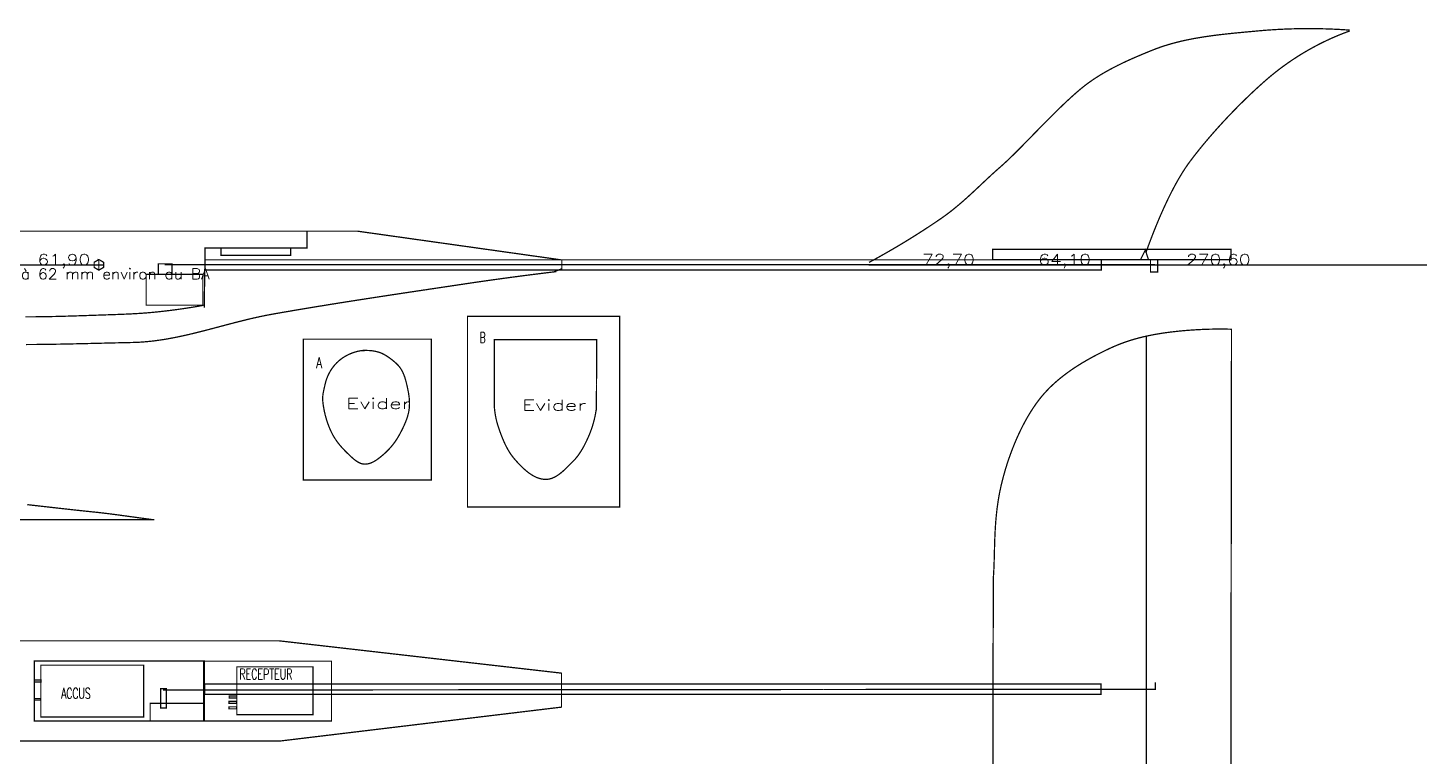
# Model space of a CAD drawing. Extents: x -5 to 5, y -3.4 to 3.4.
# Drawn here: x -1.64 to 5, y -0.07 to 3.39 of the extents above; entities that cross this region are included whole.
import ezdxf
from ezdxf.enums import TextEntityAlignment as Align

# ---------------------------------------------------------------- set-up
doc = ezdxf.new("R2010")
doc.units = 0
doc.header["$LTSCALE"] = 0.000394
doc.layers.add('LAYER_1', color=7, linetype='CONTINUOUS')
doc.styles.add('SN0', font='ROMANS', dxfattribs={"width": 4e-06})

msp = doc.modelspace()

# ---------------------------------------------------------------- linework, layer by layer
at = {"layer": 'LAYER_1', "color": 7, "linetype": 'CONTINUOUS', "const_width": 0.003}
for points in [[(2.352256, 2.278055), (2.369563, 2.287445), (2.386803, 2.296921), (2.40402, 2.306488), (2.421165, 2.316157), (2.43828, 2.325909), (2.455331, 2.335756), (2.472331, 2.345693), (2.489276, 2.355713), (2.506173, 2.365831), (2.52302, 2.376028), (2.539807, 2.386323), (2.556543, 2.396705), (2.573224, 2.407173), (2.589843, 2.417728), (2.606409, 2.428366), (2.622917, 2.439102), (2.639378, 2.449917), (2.655768, 2.460819), (2.672098, 2.471799), (2.688362, 2.482866), (2.704717, 2.494331), (2.720689, 2.505996), (2.736295, 2.517886), (2.751575, 2.529957), (2.766547, 2.542189), (2.781252, 2.554563), (2.795709, 2.567047), (2.809949, 2.57965), (2.824, 2.592319), (2.837886, 2.605039), (2.851634, 2.617803), (2.865283, 2.630579), (2.878854, 2.643339), (2.892378, 2.656079), (2.905882, 2.66876), (2.919386, 2.681366), (2.932925, 2.693886), (2.946531, 2.70628), (2.960224, 2.718531), (2.974031, 2.730618), (2.988598, 2.743531), (3.004004, 2.757768), (3.020193, 2.773197), (3.037094, 2.789693), (3.054654, 2.80715), (3.072783, 2.825417), (3.091453, 2.844398), (3.110575, 2.863949), (3.130079, 2.883953), (3.149921, 2.90428), (3.170028, 2.924823), (3.190339, 2.945441), (3.21078, 2.966024), (3.231291, 2.986429), (3.251823, 3.006555), (3.272291, 3.026276), (3.292638, 3.045457), (3.312803, 3.063969), (3.332724, 3.081705), (3.352335, 3.098531), (3.367094, 3.110594), (3.382181, 3.12226), (3.397583, 3.133539), (3.413272, 3.144465), (3.429264, 3.155035), (3.445528, 3.165283), (3.462075, 3.175228), (3.47887, 3.184902), (3.495929, 3.194291), (3.51322, 3.203441), (3.530756, 3.212366), (3.548504, 3.221087), (3.566472, 3.229606), (3.58465, 3.237972), (3.603004, 3.246177), (3.621551, 3.254264), (3.640276, 3.262236), (3.659157, 3.270118), (3.678209, 3.277933), (3.697406, 3.285693), (3.720283, 3.29448), (3.743472, 3.302598), (3.766949, 3.310087), (3.790677, 3.316972), (3.814657, 3.323299), (3.838882, 3.329094), (3.863303, 3.334413), (3.887945, 3.33928), (3.912776, 3.343736), (3.937772, 3.347827), (3.962917, 3.351575), (3.988213, 3.355024), (4.013634, 3.358205), (4.039161, 3.361161), (4.06478, 3.363929), (4.090484, 3.366551), (4.116256, 3.369063), (4.142067, 3.371492), (4.167906, 3.373894), (4.19378, 3.376283), (4.215567, 3.378217), (4.237366, 3.379969), (4.259197, 3.381535), (4.281043, 3.382921), (4.302906, 3.384134), (4.32478, 3.385161), (4.346665, 3.386008), (4.368563, 3.386669), (4.390465, 3.387154), (4.412378, 3.387457), (4.43428, 3.387575), (4.456177, 3.387512), (4.478091, 3.387276), (4.499984, 3.386846), (4.521878, 3.386236), (4.54376, 3.385457), (4.565626, 3.38448), (4.58748, 3.383335), (4.609319, 3.381996), (4.631134, 3.380484), (4.630921, 3.377492), (4.609118, 3.379008), (4.587315, 3.380339), (4.565472, 3.381484), (4.543642, 3.382457), (4.52178, 3.383236), (4.499913, 3.383846), (4.478039, 3.384276), (4.456157, 3.384512), (4.43428, 3.384575), (4.412406, 3.384457), (4.39052, 3.384154), (4.368642, 3.383669), (4.346772, 3.383008), (4.324906, 3.382161), (4.303063, 3.381138), (4.281224, 3.379929), (4.259402, 3.378543), (4.237594, 3.376976), (4.215819, 3.375224), (4.194043, 3.373295), (4.168181, 3.370906), (4.142343, 3.368512), (4.116535, 3.366079), (4.090783, 3.363571), (4.065094, 3.360949), (4.0395, 3.358177), (4.013992, 3.355224), (3.988594, 3.352043), (3.963343, 3.348602), (3.938232, 3.344862), (3.91328, 3.340783), (3.888504, 3.336335), (3.863913, 3.331476), (3.839547, 3.326173), (3.815394, 3.32039), (3.79148, 3.314087), (3.767823, 3.307217), (3.744425, 3.299756), (3.721319, 3.291661), (3.698508, 3.282902), (3.679343, 3.275154), (3.660307, 3.267346), (3.641441, 3.259472), (3.62274, 3.251508), (3.604217, 3.243433), (3.58589, 3.23524), (3.56774, 3.226894), (3.549803, 3.218386), (3.532091, 3.209681), (3.514602, 3.20078), (3.497354, 3.191654), (3.480343, 3.182283), (3.463591, 3.172646), (3.447102, 3.162732), (3.430894, 3.15252), (3.414957, 3.14198), (3.399327, 3.131098), (3.383984, 3.119858), (3.368965, 3.108252), (3.354264, 3.096232), (3.334705, 3.079445), (3.314823, 3.06174), (3.294677, 3.04326), (3.274362, 3.024098), (3.253906, 3.004406), (3.233406, 2.984295), (3.212906, 2.963906), (3.192469, 2.943331), (3.172165, 2.922717), (3.152075, 2.902189), (3.132224, 2.881854), (3.112717, 2.86185), (3.093591, 2.842291), (3.074917, 2.823307), (3.056776, 2.805028), (3.039205, 2.787551), (3.022272, 2.771035), (3.006055, 2.755579), (2.990614, 2.741307), (2.97602, 2.728366), (2.962217, 2.716287), (2.948539, 2.704047), (2.934961, 2.691669), (2.921421, 2.679169), (2.907925, 2.666571), (2.894429, 2.65389), (2.880909, 2.641154), (2.867343, 2.62839), (2.853677, 2.615606), (2.839913, 2.602839), (2.826016, 2.590094), (2.811949, 2.577409), (2.797681, 2.564787), (2.783197, 2.55228), (2.768465, 2.539882), (2.753457, 2.527614), (2.738138, 2.515516), (2.72248, 2.503594), (2.706469, 2.49189), (2.690071, 2.480402), (2.673783, 2.469319), (2.657433, 2.458323), (2.641028, 2.447413), (2.624567, 2.436591), (2.608039, 2.425846), (2.591461, 2.415205), (2.574831, 2.404642), (2.558138, 2.394157), (2.541386, 2.383772), (2.524579, 2.373469), (2.507724, 2.363264), (2.490807, 2.353134), (2.473846, 2.343106), (2.456835, 2.333161), (2.439772, 2.323307), (2.42265, 2.313547), (2.40548, 2.30387), (2.38826, 2.294295), (2.371, 2.284807), (2.353689, 2.275417), (2.352256, 2.278055)], [(3.664028, 2.322217), (3.672535, 2.345972), (3.681335, 2.369886), (3.690409, 2.393886), (3.699752, 2.417906), (3.709331, 2.441902), (3.719146, 2.465791), (3.729181, 2.489524), (3.739417, 2.513035), (3.74985, 2.536272), (3.760469, 2.559157), (3.77124, 2.581642), (3.782165, 2.603657), (3.79322, 2.625142), (3.804406, 2.646039), (3.815697, 2.666287), (3.827079, 2.685823), (3.838539, 2.704587), (3.850075, 2.722512), (3.861654, 2.739539), (3.873276, 2.755606), (3.887949, 2.774965), (3.90315, 2.794512), (3.91885, 2.814205), (3.935028, 2.834028), (3.95165, 2.853949), (3.968673, 2.873909), (3.986083, 2.893906), (4.003827, 2.913882), (4.021882, 2.933815), (4.04022, 2.953669), (4.058807, 2.973406), (4.077598, 2.992996), (4.096587, 3.012409), (4.11572, 3.031598), (4.134969, 3.050547), (4.154303, 3.069205), (4.173697, 3.087547), (4.193098, 3.105535), (4.212512, 3.123146), (4.231862, 3.140339), (4.249461, 3.155484), (4.267382, 3.170323), (4.285594, 3.184831), (4.304102, 3.199008), (4.322902, 3.21285), (4.341969, 3.226354), (4.361295, 3.239512), (4.380882, 3.252307), (4.400697, 3.264756), (4.420756, 3.276827), (4.441028, 3.288528), (4.461504, 3.299843), (4.482189, 3.310772), (4.503047, 3.321319), (4.524098, 3.331465), (4.545315, 3.341205), (4.566693, 3.350528), (4.588209, 3.359433), (4.609858, 3.367929), (4.63163, 3.375976), (4.632665, 3.373165), (4.610929, 3.36513), (4.589331, 3.356654), (4.567862, 3.347768), (4.546539, 3.338465), (4.525378, 3.328744), (4.504382, 3.318626), (4.483567, 3.308102), (4.462925, 3.297205), (4.442504, 3.285909), (4.42228, 3.27424), (4.402272, 3.262197), (4.3825, 3.24978), (4.362961, 3.237016), (4.343677, 3.223894), (4.324654, 3.210417), (4.305906, 3.196606), (4.287445, 3.182469), (4.269272, 3.167988), (4.251398, 3.153197), (4.233843, 3.138079), (4.214516, 3.120913), (4.195134, 3.103327), (4.17574, 3.085358), (4.156378, 3.067031), (4.137067, 3.048402), (4.117839, 3.029472), (4.098717, 3.010299), (4.07976, 2.990909), (4.06098, 2.971339), (4.042417, 2.951626), (4.024091, 2.931787), (4.006063, 2.911878), (3.988335, 2.891921), (3.970953, 2.871953), (3.953941, 2.852012), (3.937343, 2.832114), (3.921189, 2.812323), (3.905504, 2.792654), (3.890327, 2.773138), (3.875681, 2.753823), (3.86411, 2.737819), (3.852579, 2.720854), (3.841087, 2.702992), (3.829654, 2.684283), (3.818299, 2.664799), (3.807031, 2.644598), (3.795878, 2.623744), (3.784843, 2.602303), (3.773941, 2.580327), (3.763181, 2.557878), (3.752587, 2.535028), (3.742161, 2.511827), (3.731941, 2.488339), (3.721913, 2.464638), (3.712106, 2.440776), (3.702539, 2.416803), (3.693217, 2.392815), (3.684146, 2.368839), (3.675354, 2.344953), (3.666854, 2.321205), (3.664028, 2.322217)], [(-1.805291, 2.425724), (-0.07048, 2.425724), (-0.07048, 2.422724), (-1.805291, 2.422724), (-1.805291, 2.425724)], [(-0.315276, 2.424067), (-0.315276, 2.342713), (-0.798654, 2.342713), (-0.802835, 2.062587), (-0.805835, 2.062634), (-0.801602, 2.345713), (-0.318276, 2.345713), (-0.318276, 2.424067), (-0.315276, 2.424067)], [(-0.076579, 2.425713), (0.894547, 2.288925), (0.894547, 2.244571), (0.855768, 2.229484), (0.854677, 2.23228), (0.891547, 2.246626), (0.891547, 2.286323), (-0.076992, 2.42274), (-0.076579, 2.425713)], [(-0.723071, 2.34398), (-0.723071, 2.310886), (-0.3955, 2.310886), (-0.3955, 2.34398), (-0.3925, 2.34398), (-0.3925, 2.307886), (-0.726071, 2.307886), (-0.726071, 2.34398), (-0.723071, 2.34398)], [(2.936386, 2.287634), (2.936386, 2.338969), (4.071587, 2.338969), (4.071587, 2.287634), (2.936386, 2.287634)], [(2.939386, 2.290634), (4.068587, 2.290634), (4.068587, 2.335969), (2.939386, 2.335969), (2.939386, 2.290634)], [(3.638528, 2.289799), (3.663295, 2.339339), (3.67913, 2.289587), (3.676272, 2.288673), (3.662673, 2.331394), (3.641213, 2.288461), (3.638528, 2.289799)], [(-1.772563, 2.265394), (-1.554976, 2.265394), (-1.554976, 2.262394), (-1.772563, 2.262394), (-1.772563, 2.265394)], [(-1.337402, 2.262394), (-1.554976, 2.262394), (-1.554976, 2.265394), (-1.337402, 2.265394), (-1.337402, 2.262394)], [(-1.305134, 2.265394), (-1.305134, 2.262394), (-1.337402, 2.262394), (-1.337402, 2.265394), (-1.305134, 2.265394)], [(-1.305134, 2.262394), (-1.337402, 2.262394), (-1.337402, 2.265394), (-1.305134, 2.265394), (-1.305134, 2.262394)], [(-1.33011, 2.265236), (-1.283984, 2.265236), (-1.283984, 2.262236), (-1.33011, 2.262236), (-1.33011, 2.265236)], [(-1.304902, 2.291067), (-1.303866, 2.291067), (-1.303567, 2.29076), (-1.280579, 2.277354), (-1.280583, 2.251343), (-1.304492, 2.237402), (-1.328406, 2.251343), (-1.328406, 2.277358), (-1.304902, 2.291067)], [(-1.304091, 2.288067), (-1.325406, 2.275638), (-1.325406, 2.253071), (-1.304492, 2.24087), (-1.283583, 2.253067), (-1.283579, 2.275634), (-1.305406, 2.288362), (-1.30511, 2.288067), (-1.304091, 2.288067)], [(-1.302992, 2.287469), (-1.302992, 2.239134), (-1.305992, 2.239134), (-1.305992, 2.287469), (-1.302992, 2.287469)], [(-1.023713, 2.270531), (-0.955358, 2.270531), (-0.955358, 2.217563), (-1.023713, 2.217563), (-1.023713, 2.270531)], [(-1.023713, 2.270531), (-0.955358, 2.270531), (-0.955358, 2.217563), (-1.023713, 2.217563), (-1.023713, 2.270531)], [(-1.022213, 2.269031), (-0.956858, 2.269031), (-0.956858, 2.219063), (-1.022213, 2.219063), (-1.022213, 2.269031)], [(-1.020713, 2.267531), (-1.020713, 2.220563), (-0.958358, 2.220563), (-0.958358, 2.267531), (-1.020713, 2.267531)], [(-1.020713, 2.267531), (-1.020713, 2.220563), (-0.958358, 2.220563), (-0.958358, 2.267531), (-1.020713, 2.267531)], [(-0.990531, 2.266689), (3.706614, 2.266689), (3.706614, 2.263689), (-0.990531, 2.263689), (-0.990531, 2.266689)], [(-0.80189, 2.289587), (3.456004, 2.289587), (3.456004, 2.238244), (-0.80189, 2.238244), (-0.80189, 2.289587)], [(-0.80189, 2.289587), (3.456004, 2.289587), (3.456004, 2.238244), (-0.80189, 2.238244), (-0.80189, 2.289587)], [(-0.80039, 2.288087), (3.454504, 2.288087), (3.454504, 2.239744), (-0.80039, 2.239744), (-0.80039, 2.288087)], [(-0.79889, 2.286587), (-0.79889, 2.241244), (3.453004, 2.241244), (3.453004, 2.286587), (-0.79889, 2.286587)], [(-0.79889, 2.286587), (-0.79889, 2.241244), (3.453004, 2.241244), (3.453004, 2.286587), (-0.79889, 2.286587)], [(2.351673, 2.262394), (2.351673, 2.265394), (2.383953, 2.265394), (2.383953, 2.262394), (2.351673, 2.262394)], [(2.351673, 2.265394), (2.383953, 2.265394), (2.383953, 2.262394), (2.351673, 2.262394), (2.351673, 2.265394)], [(2.383953, 2.265394), (2.644843, 2.265394), (2.644843, 2.262394), (2.383953, 2.262394), (2.383953, 2.265394)], [(2.905732, 2.262394), (2.644843, 2.262394), (2.644843, 2.265394), (2.905732, 2.265394), (2.905732, 2.262394)], [(2.81522, 2.262394), (2.81522, 2.265394), (2.8475, 2.265394), (2.8475, 2.262394), (2.81522, 2.262394)], [(2.81522, 2.265394), (2.8475, 2.265394), (2.8475, 2.262394), (2.81522, 2.262394), (2.81522, 2.265394)], [(2.8475, 2.265394), (3.906878, 2.265394), (3.906878, 2.262394), (2.8475, 2.262394), (2.8475, 2.265394)], [(2.938008, 2.265394), (2.938008, 2.262394), (2.905732, 2.262394), (2.905732, 2.265394), (2.938008, 2.265394)], [(2.938008, 2.262394), (2.905732, 2.262394), (2.905732, 2.265394), (2.938008, 2.265394), (2.938008, 2.262394)], [(2.937386, 2.262394), (2.937386, 2.265394), (2.969654, 2.265394), (2.969654, 2.262394), (2.937386, 2.262394)], [(2.937386, 2.265394), (2.969654, 2.265394), (2.969654, 2.262394), (2.937386, 2.262394), (2.937386, 2.265394)], [(2.969654, 2.265394), (3.195862, 2.265394), (3.195862, 2.262394), (2.969654, 2.262394), (2.969654, 2.265394)], [(3.422091, 2.262394), (3.195862, 2.262394), (3.195862, 2.265394), (3.422091, 2.265394), (3.422091, 2.262394)], [(3.45435, 2.265394), (3.45435, 2.262394), (3.422091, 2.262394), (3.422091, 2.265394), (3.45435, 2.265394)], [(3.45435, 2.262394), (3.422091, 2.262394), (3.422091, 2.265394), (3.45435, 2.265394), (3.45435, 2.262394)], [(3.685902, 2.289752), (3.723488, 2.289752), (3.723488, 2.229094), (3.685902, 2.229094), (3.685902, 2.289752)], [(3.688902, 2.286752), (3.688902, 2.232094), (3.720488, 2.232094), (3.720488, 2.286752), (3.688902, 2.286752)], [(4.96626, 2.262394), (3.906878, 2.262394), (3.906878, 2.265394), (4.96626, 2.265394), (4.96626, 2.262394)], [(4.998528, 2.265394), (4.998528, 2.262394), (4.96626, 2.262394), (4.96626, 2.265394), (4.998528, 2.265394)], [(4.998528, 2.262394), (4.96626, 2.262394), (4.96626, 2.265394), (4.998528, 2.265394), (4.998528, 2.262394)], [(-1.650598, 1.887449), (-1.617244, 1.887634), (-1.583843, 1.887933), (-1.550402, 1.88835), (-1.516906, 1.888858), (-1.483362, 1.889461), (-1.449768, 1.890114), (-1.416114, 1.890843), (-1.382406, 1.891606), (-1.348626, 1.892406), (-1.314783, 1.893228), (-1.28087, 1.894051), (-1.24689, 1.894878), (-1.212831, 1.895681), (-1.178693, 1.896461), (-1.144484, 1.897189), (-1.110732, 1.898516), (-1.077114, 1.901024), (-1.04363, 1.904606), (-1.010244, 1.909177), (-0.976961, 1.91463), (-0.943752, 1.920846), (-0.91061, 1.92774), (-0.877531, 1.935201), (-0.844504, 1.94313), (-0.811504, 1.951417), (-0.778528, 1.959972), (-0.745547, 1.968677), (-0.712587, 1.977441), (-0.679591, 1.986161), (-0.646575, 1.99472), (-0.613516, 2.003028), (-0.580402, 2.010984), (-0.54722, 2.018472), (-0.513969, 2.025406), (-0.480626, 2.031661), (-0.435346, 2.039587), (-0.390067, 2.047382), (-0.344756, 2.055047), (-0.299417, 2.062606), (-0.254083, 2.070071), (-0.208717, 2.077421), (-0.163339, 2.084697), (-0.117949, 2.091886), (-0.072551, 2.098996), (-0.027134, 2.106039), (0.018272, 2.113031), (0.063701, 2.119972), (0.109138, 2.126866), (0.154579, 2.133728), (0.200028, 2.140567), (0.245472, 2.147378), (0.290921, 2.154169), (0.336366, 2.160969), (0.381819, 2.167772), (0.427264, 2.174579), (0.449075, 2.177835), (0.470898, 2.181051), (0.49272, 2.18424), (0.514551, 2.187402), (0.536382, 2.190528), (0.558217, 2.19361), (0.580071, 2.196665), (0.601909, 2.199701), (0.623768, 2.202681), (0.645626, 2.205654), (0.66748, 2.208579), (0.689346, 2.211469), (0.711217, 2.214331), (0.733091, 2.217154), (0.754969, 2.219953), (0.77685, 2.222713), (0.798736, 2.225433), (0.820638, 2.228138), (0.842528, 2.230791), (0.864417, 2.233417), (0.86478, 2.230445), (0.842894, 2.227819), (0.821, 2.225157), (0.799106, 2.222461), (0.777224, 2.219732), (0.755346, 2.216972), (0.733472, 2.214177), (0.711602, 2.21135), (0.68974, 2.208492), (0.667878, 2.205598), (0.646028, 2.202673), (0.624165, 2.199713), (0.602323, 2.196728), (0.58048, 2.193697), (0.558638, 2.190646), (0.536799, 2.187555), (0.514976, 2.184429), (0.493154, 2.181276), (0.471331, 2.178087), (0.449516, 2.174862), (0.427705, 2.171606), (0.38226, 2.164799), (0.336815, 2.157996), (0.291362, 2.151205), (0.245913, 2.144406), (0.200472, 2.137594), (0.155028, 2.130764), (0.109587, 2.123902), (0.06415, 2.117008), (0.018724, 2.110067), (-0.026673, 2.103079), (-0.072091, 2.096035), (-0.11748, 2.088921), (-0.162862, 2.081732), (-0.208232, 2.074465), (-0.253594, 2.067106), (-0.298929, 2.05965), (-0.34426, 2.052091), (-0.389563, 2.044417), (-0.434839, 2.036634), (-0.480091, 2.028713), (-0.513386, 2.022461), (-0.546587, 2.015543), (-0.57972, 2.008067), (-0.612795, 2.000114), (-0.645835, 1.991819), (-0.678835, 1.98326), (-0.711819, 1.974539), (-0.74478, 1.96578), (-0.777768, 1.957071), (-0.810764, 1.948516), (-0.843783, 1.940217), (-0.876854, 1.93228), (-0.909972, 1.924815), (-0.943165, 1.917906), (-0.976441, 1.911673), (-1.009795, 1.906213), (-1.043268, 1.901634), (-1.076843, 1.898035), (-1.110567, 1.89552), (-1.144402, 1.894189), (-1.17863, 1.893461), (-1.21276, 1.892681), (-1.246819, 1.891878), (-1.280799, 1.891051), (-1.314717, 1.890228), (-1.348551, 1.889406), (-1.382339, 1.888606), (-1.416051, 1.887843), (-1.449705, 1.887114), (-1.483307, 1.886461), (-1.516858, 1.885858), (-1.550358, 1.88535), (-1.583815, 1.884933), (-1.61722, 1.884634), (-1.650591, 1.884449)], [(-1.081362, 2.220563), (-0.809291, 2.220563), (-0.809291, 2.071492), (-1.081362, 2.071492), (-1.081362, 2.220563)], [(-1.081362, 2.220563), (-0.809291, 2.220563), (-0.809291, 2.071492), (-1.081362, 2.071492), (-1.081362, 2.220563)], [(-1.079862, 2.219063), (-0.810791, 2.219063), (-0.810791, 2.072992), (-1.079862, 2.072992), (-1.079862, 2.219063)], [(-1.078362, 2.217563), (-1.078362, 2.074492), (-0.812291, 2.074492), (-0.812291, 2.217563), (-1.078362, 2.217563)], [(-1.078362, 2.217563), (-1.078362, 2.074492), (-0.812291, 2.074492), (-0.812291, 2.217563), (-1.078362, 2.217563)], [(-1.653343, 2.018917), (-1.635697, 2.018957), (-1.618035, 2.019043), (-1.600394, 2.019197), (-1.582736, 2.019406), (-1.565091, 2.019657), (-1.547433, 2.019965), (-1.529783, 2.020303), (-1.512134, 2.020697), (-1.494484, 2.021118), (-1.476831, 2.021587), (-1.459181, 2.022075), (-1.441528, 2.022591), (-1.423886, 2.023134), (-1.406232, 2.023697), (-1.388583, 2.02428), (-1.370933, 2.02487), (-1.35328, 2.02548), (-1.335638, 2.026094), (-1.317988, 2.026713), (-1.300343, 2.027331), (-1.287933, 2.027756), (-1.275524, 2.028169), (-1.26311, 2.028591), (-1.250701, 2.029008), (-1.238283, 2.029425), (-1.225882, 2.029858), (-1.213465, 2.030315), (-1.201063, 2.030783), (-1.188654, 2.031283), (-1.176252, 2.031807), (-1.163843, 2.03237), (-1.151453, 2.03298), (-1.139055, 2.033634), (-1.126669, 2.034343), (-1.114283, 2.035102), (-1.101906, 2.035921), (-1.089528, 2.036815), (-1.077161, 2.03778), (-1.064799, 2.038807), (-1.052453, 2.039925), (-1.040213, 2.041102), (-1.027972, 2.042343), (-1.01574, 2.043626), (-1.003508, 2.044965), (-0.991283, 2.046346), (-0.979075, 2.047787), (-0.966854, 2.049287), (-0.954654, 2.050843), (-0.942457, 2.052445), (-0.930264, 2.054094), (-0.918079, 2.055799), (-0.905902, 2.057567), (-0.893732, 2.059382), (-0.881571, 2.061236), (-0.869417, 2.063154), (-0.857276, 2.065134), (-0.84515, 2.067154), (-0.833024, 2.069224), (-0.820906, 2.071354), (-0.808791, 2.073535), (-0.808264, 2.070587)], [(-0.808264, 2.070587), (-0.820382, 2.068406), (-0.832512, 2.066272), (-0.84465, 2.064193), (-0.856783, 2.062169), (-0.868949, 2.060197), (-0.881106, 2.058276), (-0.893283, 2.056409), (-0.905469, 2.054594), (-0.917654, 2.052835), (-0.92985, 2.051126), (-0.942063, 2.049469), (-0.954272, 2.047862), (-0.966484, 2.046315), (-0.978717, 2.044815), (-0.990941, 2.043366), (-1.003173, 2.041976), (-1.015417, 2.040642), (-1.027665, 2.039354), (-1.039917, 2.038118), (-1.052173, 2.036941), (-1.064539, 2.035823), (-1.076917, 2.034783), (-1.089303, 2.033823), (-1.101701, 2.032929), (-1.114094, 2.03211), (-1.126488, 2.031346), (-1.138894, 2.030638), (-1.151299, 2.029984), (-1.163705, 2.029378), (-1.176114, 2.028807), (-1.188528, 2.028283), (-1.200945, 2.027783), (-1.21335, 2.027315), (-1.225776, 2.026858), (-1.238181, 2.026425), (-1.250594, 2.026008), (-1.263012, 2.025591), (-1.275417, 2.025169), (-1.287835, 2.024756), (-1.300236, 2.024331), (-1.31789, 2.023713), (-1.335531, 2.023094), (-1.353177, 2.02248), (-1.370835, 2.02187), (-1.388476, 2.02128), (-1.406142, 2.020697), (-1.423787, 2.020134), (-1.441445, 2.019591), (-1.459094, 2.019075), (-1.476752, 2.018587), (-1.494406, 2.018118), (-1.512063, 2.017697), (-1.52972, 2.017303), (-1.547382, 2.016965), (-1.565039, 2.016657), (-1.582701, 2.016406), (-1.600358, 2.016197), (-1.61802, 2.016043), (-1.635689, 2.015957), (-1.653343, 2.015917)], [(0.444028, 2.021661), (1.169661, 2.021661), (1.169661, 1.112476), (0.444028, 1.112476), (0.444028, 2.021661)], [(0.447028, 2.018661), (0.447028, 1.115476), (1.166661, 1.115476), (1.166661, 2.018661), (0.447028, 2.018661)], [(2.940406, 0.785346), (2.941465, 0.801732), (2.942331, 0.818217), (2.943035, 0.834831), (2.943642, 0.851583), (2.944154, 0.868469), (2.944602, 0.885531), (2.945039, 0.902772), (2.945488, 0.920189), (2.945976, 0.937799), (2.946543, 0.955634), (2.947217, 0.973677), (2.948028, 0.991969), (2.949028, 1.0105), (2.950217, 1.02928), (2.951646, 1.048343), (2.953343, 1.067689), (2.955343, 1.087323), (2.957677, 1.10726), (2.960386, 1.12752), (2.963484, 1.14811), (2.967287, 1.170201), (2.971756, 1.192996), (2.976882, 1.216417), (2.98265, 1.240362), (2.989071, 1.264756), (2.996098, 1.289508), (3.003772, 1.314508), (3.012043, 1.339697), (3.020925, 1.364961), (3.030402, 1.390224), (3.040465, 1.415402), (3.051098, 1.440394), (3.062307, 1.465118), (3.074079, 1.489476), (3.086398, 1.513398), (3.099264, 1.536783), (3.112657, 1.559531), (3.126583, 1.581579), (3.14102, 1.602823), (3.155969, 1.623161), (3.169024, 1.639567), (3.182689, 1.655461), (3.196921, 1.670846), (3.211693, 1.685768), (3.226969, 1.700217), (3.242724, 1.714217), (3.258913, 1.727772), (3.275528, 1.74089), (3.292508, 1.753594), (3.309823, 1.765906), (3.327457, 1.777815), (3.345366, 1.78935), (3.363528, 1.800524), (3.381906, 1.811343), (3.400449, 1.821835), (3.419154, 1.831984), (3.437969, 1.841831), (3.456862, 1.851378), (3.475819, 1.860634), (3.494783, 1.869614), (3.511228, 1.877051), (3.527713, 1.884051), (3.544236, 1.890618), (3.560823, 1.896772), (3.577445, 1.902528), (3.594138, 1.907906), (3.61089, 1.912917), (3.627717, 1.917587), (3.644614, 1.921925), (3.661602, 1.925949), (3.678673, 1.929673), (3.695843, 1.933118), (3.713106, 1.936291), (3.730476, 1.939224), (3.747969, 1.941921), (3.765567, 1.944406), (3.78328, 1.946697), (3.801134, 1.948791), (3.819118, 1.950724), (3.83724, 1.952512), (3.848461, 1.953531), (3.859835, 1.954484), (3.87135, 1.955394), (3.883, 1.956228), (3.894752, 1.957004), (3.906598, 1.95772), (3.918516, 1.958358), (3.930492, 1.958941), (3.942504, 1.959457), (3.954531, 1.959898), (3.966567, 1.96026), (3.978583, 1.960551), (3.990567, 1.960776), (4.002508, 1.960917), (4.014362, 1.96098), (4.02615, 1.960969), (4.037823, 1.960866), (4.04937, 1.960693), (4.060787, 1.960429), (4.072035, 1.960091), (4.071945, 1.957091), (4.060713, 1.957429), (4.049319, 1.957693), (4.03778, 1.957866), (4.026134, 1.957969), (4.01437, 1.95798), (4.002528, 1.957917), (3.99061, 1.957776), (3.978646, 1.957551), (3.966646, 1.95726), (3.954638, 1.956898), (3.942618, 1.956457), (3.93063, 1.955945), (3.918665, 1.955362), (3.906776, 1.954724), (3.894941, 1.954012), (3.883205, 1.953236), (3.871583, 1.952402), (3.860079, 1.951492), (3.848717, 1.950543), (3.837528, 1.949528), (3.819425, 1.94774), (3.801469, 1.945807), (3.783654, 1.943717), (3.765969, 1.941429), (3.748406, 1.938957), (3.730961, 1.936268), (3.71363, 1.933343), (3.696409, 1.930173), (3.679287, 1.926736), (3.662276, 1.92302), (3.645335, 1.919016), (3.628484, 1.914689), (3.611717, 1.910035), (3.595028, 1.905039), (3.578398, 1.899681), (3.561835, 1.893945), (3.545319, 1.887819), (3.52885, 1.881276), (3.512433, 1.874303), (3.496043, 1.866894), (3.477114, 1.857929), (3.458201, 1.848693), (3.439339, 1.839157), (3.420563, 1.829343), (3.401906, 1.819213), (3.383406, 1.808744), (3.365079, 1.797953), (3.346969, 1.786819), (3.329106, 1.775307), (3.311528, 1.763441), (3.294276, 1.751169), (3.27735, 1.738512), (3.260815, 1.725441), (3.244689, 1.711945), (3.228992, 1.698008), (3.213783, 1.683618), (3.199091, 1.668776), (3.184921, 1.653461), (3.171339, 1.637654), (3.15835, 1.621339), (3.143469, 1.601091), (3.129091, 1.579929), (3.115217, 1.557972), (3.101866, 1.535299), (3.089039, 1.511984), (3.076764, 1.488142), (3.065028, 1.463846), (3.053846, 1.439189), (3.043232, 1.41426), (3.033197, 1.389142), (3.023744, 1.363933), (3.01489, 1.338724), (3.00663, 1.313598), (2.998976, 1.288654), (2.991965, 1.263965), (2.985563, 1.239634), (2.979799, 1.215752), (2.974693, 1.192394), (2.97024, 1.169654), (2.966449, 1.147634), (2.96335, 1.127094), (2.960654, 1.10689), (2.958331, 1.086996), (2.956331, 1.067406), (2.954638, 1.048098), (2.953209, 1.029075), (2.95202, 1.010327), (2.951028, 0.991823), (2.950217, 0.973555), (2.949543, 0.955528), (2.948976, 0.937713), (2.948488, 0.920106), (2.948039, 0.902693), (2.947602, 0.885457), (2.947154, 0.868386), (2.946642, 0.851476), (2.946035, 0.834713), (2.945327, 0.818079), (2.944457, 0.801563), (2.943402, 0.785157), (2.940406, 0.785346)], [(3.669756, 1.925681), (3.669756, -1.42228), (3.666756, -1.42228), (3.666756, 1.925681), (3.669756, 1.925681)], [(4.068024, 0.248886), (4.070488, 1.958591), (4.073488, 1.958587), (4.071024, 0.248882), (4.068024, 0.248886)], [(-0.335315, 1.913102), (0.275004, 1.913102), (0.275004, 1.24128), (-0.335315, 1.24128), (-0.335315, 1.913102)], [(-0.332315, 1.910102), (-0.332315, 1.24428), (0.272004, 1.24428), (0.272004, 1.910102), (-0.332315, 1.910102)], [(-0.033933, 1.857551), (-0.040913, 1.857276), (-0.047886, 1.856736), (-0.054862, 1.855945), (-0.061843, 1.854902), (-0.068799, 1.853626), (-0.07574, 1.852091), (-0.082646, 1.850331), (-0.089504, 1.848343), (-0.096283, 1.846118), (-0.103008, 1.843669), (-0.109642, 1.841016), (-0.116189, 1.838134), (-0.122614, 1.835047), (-0.128929, 1.831756), (-0.135126, 1.82826), (-0.141161, 1.824579), (-0.147055, 1.820693), (-0.152783, 1.81663), (-0.158343, 1.812378), (-0.163709, 1.807949), (-0.16837, 1.803807), (-0.172913, 1.799476), (-0.177343, 1.794972), (-0.181634, 1.790299), (-0.185787, 1.785469), (-0.189799, 1.780488), (-0.193677, 1.775354), (-0.197406, 1.770091), (-0.200969, 1.764705), (-0.20437, 1.759193), (-0.207614, 1.753567), (-0.210693, 1.747839), (-0.213591, 1.742016), (-0.216299, 1.736091), (-0.218839, 1.730102), (-0.221177, 1.724031), (-0.223339, 1.717902), (-0.22528, 1.71172), (-0.227028, 1.705476), (-0.228567, 1.699193), (-0.229504, 1.695146), (-0.230453, 1.691075), (-0.231417, 1.68698), (-0.232386, 1.68289), (-0.233343, 1.67878), (-0.234276, 1.674661), (-0.235189, 1.670539), (-0.236055, 1.666417), (-0.236882, 1.662287), (-0.237654, 1.658154), (-0.238346, 1.654031), (-0.238969, 1.649902), (-0.239512, 1.645768), (-0.239953, 1.641646), (-0.24028, 1.637524), (-0.240508, 1.633409), (-0.240602, 1.629299), (-0.240575, 1.625213), (-0.240402, 1.621126), (-0.240071, 1.617035), (-0.23922, 1.609327), (-0.23824, 1.601606), (-0.23713, 1.593902), (-0.235882, 1.586201), (-0.234488, 1.57852), (-0.232972, 1.570854), (-0.231319, 1.56322), (-0.229528, 1.555602), (-0.227606, 1.548028), (-0.225555, 1.540476), (-0.223378, 1.532972), (-0.221055, 1.525504), (-0.21861, 1.518075), (-0.216039, 1.510693), (-0.213343, 1.50337), (-0.210508, 1.496098), (-0.207555, 1.488886), (-0.204469, 1.481736), (-0.201264, 1.474654), (-0.197925, 1.467646), (-0.195008, 1.461843), (-0.191921, 1.456126), (-0.188705, 1.450476), (-0.185323, 1.444906), (-0.181823, 1.439421), (-0.178177, 1.434008), (-0.174421, 1.428657), (-0.170543, 1.423386), (-0.166567, 1.418177), (-0.162476, 1.413051), (-0.158295, 1.407984), (-0.154024, 1.402984), (-0.149669, 1.398047), (-0.145252, 1.393181), (-0.140756, 1.388382), (-0.136205, 1.383634), (-0.131594, 1.378953), (-0.126949, 1.374323), (-0.122252, 1.36976), (-0.117524, 1.365252), (-0.11424, 1.362138), (-0.110906, 1.358969), (-0.107516, 1.35578), (-0.104075, 1.352587), (-0.100587, 1.349409), (-0.097035, 1.34628), (-0.093441, 1.343209), (-0.089783, 1.340228), (-0.086079, 1.337366), (-0.082323, 1.334634), (-0.078508, 1.332051), (-0.074638, 1.329654), (-0.070709, 1.327457), (-0.066724, 1.32548), (-0.062701, 1.323756), (-0.05861, 1.322287), (-0.054469, 1.321118), (-0.050268, 1.32026), (-0.046004, 1.31972), (-0.041677, 1.319535), (-0.036823, 1.319717), (-0.03202, 1.320224), (-0.02726, 1.321067), (-0.022535, 1.322201), (-0.017862, 1.323618), (-0.013232, 1.325299), (-0.008654, 1.327224), (-0.004134, 1.32937), (0.000335, 1.331724), (0.00476, 1.334264), (0.009126, 1.336957), (0.013441, 1.339795), (0.017701, 1.342768), (0.02189, 1.345839), (0.026028, 1.348992), (0.030094, 1.352213), (0.034106, 1.355469), (0.038047, 1.358756), (0.041925, 1.362035), (0.045728, 1.365295), (0.050343, 1.369343), (0.054886, 1.373472), (0.059343, 1.377701), (0.063728, 1.38202), (0.068051, 1.386409), (0.072283, 1.390898), (0.076433, 1.395465), (0.080516, 1.400098), (0.0845, 1.404815), (0.088406, 1.409606), (0.092217, 1.414465), (0.095945, 1.419398), (0.099575, 1.424394), (0.103106, 1.429453), (0.106551, 1.434563), (0.109898, 1.439732), (0.113142, 1.444969), (0.116291, 1.450252), (0.119335, 1.455587), (0.122272, 1.460969), (0.125598, 1.46726), (0.128921, 1.473606), (0.132197, 1.480012), (0.135421, 1.486461), (0.138587, 1.492949), (0.141661, 1.499492), (0.144654, 1.506083), (0.147528, 1.512709), (0.15028, 1.519378), (0.152898, 1.526083), (0.155358, 1.532831), (0.157654, 1.539602), (0.159764, 1.546413), (0.161669, 1.553256), (0.163378, 1.560134), (0.16485, 1.567024), (0.166091, 1.573953), (0.167075, 1.580898), (0.16778, 1.587858), (0.168217, 1.594862), (0.168362, 1.599626), (0.168429, 1.604319), (0.168406, 1.608953), (0.168315, 1.61352), (0.168138, 1.618035), (0.167886, 1.6225), (0.167555, 1.626909), (0.167169, 1.63128), (0.16672, 1.635614), (0.166217, 1.639913), (0.165654, 1.644177), (0.165031, 1.648417), (0.164362, 1.652634), (0.163657, 1.656843), (0.162906, 1.661024), (0.16211, 1.665201), (0.161283, 1.669382), (0.160429, 1.673551), (0.159547, 1.677728), (0.158642, 1.681913), (0.157193, 1.688469), (0.155724, 1.694933), (0.154217, 1.701319), (0.15265, 1.70763), (0.15102, 1.713846), (0.149283, 1.71998), (0.147469, 1.72602), (0.145524, 1.731949), (0.143441, 1.737783), (0.141213, 1.74352), (0.138819, 1.749134), (0.13624, 1.754642), (0.133469, 1.760031), (0.130484, 1.765299), (0.127272, 1.770453), (0.123815, 1.775472), (0.120087, 1.780358), (0.116091, 1.785118), (0.111791, 1.789744), (0.107189, 1.794236), (0.104488, 1.796701), (0.101551, 1.799331), (0.098402, 1.802083), (0.095043, 1.804945), (0.091504, 1.807886), (0.08778, 1.81089), (0.083917, 1.813933), (0.079913, 1.817004), (0.075783, 1.820063), (0.071551, 1.823091), (0.067236, 1.826075), (0.062843, 1.82898), (0.05839, 1.831807), (0.053898, 1.834508), (0.049386, 1.837071), (0.044854, 1.839472), (0.040343, 1.841697), (0.035858, 1.84372), (0.031417, 1.845516), (0.02702, 1.847055), (0.023008, 1.848319), (0.018945, 1.849484), (0.014846, 1.850567), (0.010728, 1.851543), (0.006571, 1.852449), (0.002394, 1.853252), (-0.001787, 1.853953), (-0.006004, 1.854575), (-0.01024, 1.855098), (-0.014476, 1.855535), (-0.018732, 1.85587), (-0.022988, 1.856114), (-0.027252, 1.856276), (-0.031512, 1.856335), (-0.03576, 1.856291), (-0.040012, 1.856161), (-0.04424, 1.855933), (-0.048469, 1.855614), (-0.052669, 1.855197), (-0.056878, 1.854681), (-0.057236, 1.857657), (-0.053004, 1.858177), (-0.048724, 1.858602), (-0.044441, 1.858925), (-0.040138, 1.859161), (-0.035823, 1.859291), (-0.031504, 1.859335), (-0.027169, 1.859276), (-0.022846, 1.85911), (-0.018528, 1.858862), (-0.014213, 1.858524), (-0.009906, 1.858087), (-0.005598, 1.857543), (-0.001327, 1.856913), (0.002921, 1.856205), (0.007165, 1.855386), (0.011394, 1.854472), (0.015583, 1.853476), (0.019736, 1.852378), (0.02387, 1.851193), (0.027965, 1.849906), (0.032472, 1.848327), (0.037039, 1.846476), (0.041626, 1.844409), (0.04622, 1.842146), (0.050827, 1.839701), (0.055406, 1.837094), (0.059965, 1.834358), (0.064469, 1.831504), (0.068913, 1.828563), (0.07328, 1.825543), (0.077547, 1.822484), (0.081717, 1.819398), (0.085764, 1.816303), (0.089654, 1.813232), (0.093402, 1.810209), (0.096972, 1.80724), (0.100358, 1.804354), (0.103535, 1.801579), (0.106508, 1.798925), (0.109244, 1.796417), (0.113945, 1.791843), (0.118343, 1.787102), (0.122429, 1.782232), (0.12624, 1.777232), (0.12978, 1.772094), (0.133067, 1.766839), (0.136102, 1.761461), (0.138933, 1.755965), (0.141555, 1.750354), (0.143988, 1.744654), (0.146252, 1.738835), (0.148354, 1.732917), (0.150331, 1.726913), (0.152165, 1.720827), (0.153909, 1.714638), (0.155551, 1.708366), (0.15713, 1.702028), (0.15865, 1.69561), (0.160118, 1.689118), (0.161571, 1.682563), (0.162484, 1.678358), (0.163366, 1.674161), (0.164228, 1.669969), (0.165055, 1.665772), (0.165854, 1.661571), (0.16661, 1.65735), (0.167327, 1.653114), (0.168004, 1.648866), (0.168626, 1.644591), (0.169193, 1.640287), (0.169709, 1.635949), (0.170154, 1.631567), (0.170547, 1.627154), (0.170878, 1.622697), (0.171134, 1.618177), (0.171315, 1.613606), (0.171406, 1.608988), (0.171429, 1.604299), (0.171362, 1.599551), (0.171217, 1.59472), (0.170776, 1.587614), (0.170047, 1.580531), (0.169047, 1.573476), (0.167795, 1.566449), (0.166295, 1.559457), (0.164579, 1.552488), (0.162642, 1.545567), (0.160508, 1.538681), (0.158193, 1.531835), (0.155701, 1.525024), (0.153067, 1.51826), (0.150287, 1.511535), (0.147398, 1.504866), (0.14439, 1.498232), (0.141291, 1.491654), (0.138114, 1.48513), (0.13487, 1.478654), (0.131587, 1.472228), (0.128256, 1.465858), (0.124909, 1.459547), (0.121957, 1.45413), (0.118886, 1.448736), (0.115709, 1.443406), (0.112429, 1.43813), (0.109055, 1.432906), (0.105583, 1.427752), (0.102016, 1.422654), (0.09835, 1.417606), (0.094591, 1.412634), (0.09074, 1.407732), (0.086803, 1.402902), (0.082783, 1.398142), (0.078669, 1.393465), (0.07448, 1.388854), (0.070213, 1.384331), (0.06585, 1.379902), (0.061429, 1.375539), (0.056921, 1.371276), (0.052343, 1.367106), (0.047701, 1.363028), (0.04387, 1.359756), (0.039976, 1.356457), (0.036016, 1.35315), (0.031969, 1.34987), (0.027866, 1.346626), (0.023681, 1.343433), (0.019445, 1.340327), (0.015126, 1.337315), (0.010736, 1.334425), (0.006291, 1.331677), (0.001776, 1.329094), (-0.002787, 1.326689), (-0.007425, 1.324484), (-0.012142, 1.322508), (-0.016909, 1.320772), (-0.021752, 1.319299), (-0.02665, 1.31813), (-0.031598, 1.317256), (-0.036606, 1.31672), (-0.041689, 1.316535), (-0.046256, 1.316728), (-0.050756, 1.317295), (-0.055173, 1.318209), (-0.059528, 1.319429), (-0.063791, 1.320961), (-0.067984, 1.32276), (-0.072106, 1.324799), (-0.076157, 1.327067), (-0.080138, 1.329531), (-0.084043, 1.332173), (-0.087882, 1.334969), (-0.091654, 1.337882), (-0.095358, 1.340906), (-0.099008, 1.344016), (-0.102587, 1.347173), (-0.106102, 1.350382), (-0.109563, 1.353587), (-0.112969, 1.356787), (-0.116303, 1.359961), (-0.119591, 1.363079), (-0.124331, 1.367594), (-0.129047, 1.372181), (-0.13372, 1.376839), (-0.13835, 1.381543), (-0.142929, 1.386319), (-0.147457, 1.391154), (-0.151906, 1.396047), (-0.156287, 1.40102), (-0.160594, 1.406055), (-0.164807, 1.411161), (-0.168925, 1.416335), (-0.172949, 1.421583), (-0.176854, 1.426909), (-0.180654, 1.432303), (-0.184335, 1.43778), (-0.187866, 1.443327), (-0.191283, 1.448961), (-0.194543, 1.454665), (-0.197665, 1.460461), (-0.200618, 1.466323), (-0.203984, 1.473398), (-0.207213, 1.480528), (-0.210323, 1.48772), (-0.213291, 1.494988), (-0.21615, 1.502307), (-0.218866, 1.509677), (-0.221457, 1.51711), (-0.223913, 1.524591), (-0.226252, 1.532106), (-0.228449, 1.539665), (-0.230516, 1.547268), (-0.232445, 1.554894), (-0.23424, 1.562563), (-0.235909, 1.570244), (-0.237441, 1.577961), (-0.238835, 1.585697), (-0.240094, 1.593445), (-0.241217, 1.601209), (-0.242205, 1.608969), (-0.243051, 1.616756), (-0.243394, 1.620933), (-0.243575, 1.625134), (-0.243602, 1.629327), (-0.243508, 1.633528), (-0.243276, 1.637724), (-0.242941, 1.641925), (-0.242484, 1.646118), (-0.241945, 1.650319), (-0.241307, 1.654508), (-0.240602, 1.658681), (-0.239827, 1.662854), (-0.238992, 1.667028), (-0.238114, 1.671173), (-0.237205, 1.675319), (-0.236264, 1.679453), (-0.235303, 1.683575), (-0.234343, 1.687673), (-0.23337, 1.69176), (-0.232421, 1.695823), (-0.23148, 1.699886), (-0.229925, 1.70624), (-0.228154, 1.712575), (-0.226177, 1.718846), (-0.224, 1.725075), (-0.221614, 1.731228), (-0.219047, 1.737303), (-0.216295, 1.743303), (-0.213354, 1.749217), (-0.210236, 1.755024), (-0.206949, 1.760724), (-0.203492, 1.766319), (-0.199882, 1.771783), (-0.196102, 1.77713), (-0.192165, 1.782335), (-0.188094, 1.78739), (-0.183878, 1.792291), (-0.179516, 1.797035), (-0.175024, 1.801614), (-0.170406, 1.806016), (-0.165657, 1.810228), (-0.160209, 1.81472), (-0.154567, 1.819043), (-0.148752, 1.823165), (-0.142772, 1.82711), (-0.136646, 1.830846), (-0.130362, 1.834394), (-0.123961, 1.837732), (-0.117441, 1.840854), (-0.110799, 1.84378), (-0.104079, 1.846472), (-0.097268, 1.848957), (-0.090386, 1.851209), (-0.083429, 1.853224), (-0.076433, 1.855008), (-0.069398, 1.856563), (-0.062335, 1.857858), (-0.05526, 1.858917), (-0.048165, 1.85972), (-0.041091, 1.860272), (-0.034051, 1.860551), (-0.033933, 1.857551)], [(0.571201, 1.58461), (0.571201, 1.910917), (1.060453, 1.910917), (1.058524, 1.574992), (1.055524, 1.575012), (1.057433, 1.907917), (0.574201, 1.907917), (0.574201, 1.58461), (0.571201, 1.58461)], [(0.573866, 1.637638), (0.573563, 1.630476), (0.57339, 1.623315), (0.573343, 1.616138), (0.573449, 1.608957), (0.573673, 1.601776), (0.574035, 1.594583), (0.574539, 1.587402), (0.575169, 1.580217), (0.575949, 1.573047), (0.576843, 1.565894), (0.577878, 1.558764), (0.579035, 1.55165), (0.580331, 1.544555), (0.581756, 1.537492), (0.583307, 1.530469), (0.584988, 1.523472), (0.586803, 1.516524), (0.588744, 1.509618), (0.590823, 1.50276), (0.593016, 1.495953), (0.595843, 1.487551), (0.598744, 1.47915), (0.601717, 1.470736), (0.604787, 1.462335), (0.607953, 1.453965), (0.611224, 1.445626), (0.614606, 1.437335), (0.61813, 1.429094), (0.621772, 1.420925), (0.625571, 1.412843), (0.629512, 1.40485), (0.633614, 1.396965), (0.637898, 1.389181), (0.642362, 1.381528), (0.647008, 1.374024), (0.651854, 1.36665), (0.656913, 1.359445), (0.662197, 1.352402), (0.667693, 1.345547), (0.673441, 1.33887), (0.679142, 1.332528), (0.685008, 1.326114), (0.691028, 1.319701), (0.697201, 1.313295), (0.703516, 1.306976), (0.709976, 1.30076), (0.716583, 1.294681), (0.723327, 1.288799), (0.730217, 1.283142), (0.737236, 1.277756), (0.744398, 1.272657), (0.751693, 1.267921), (0.759114, 1.263567), (0.766669, 1.259642), (0.774346, 1.256173), (0.782154, 1.253213), (0.790083, 1.25078), (0.798118, 1.248941), (0.806287, 1.247709), (0.814567, 1.24713), (0.822138, 1.247287), (0.829551, 1.248146), (0.836846, 1.249665), (0.844004, 1.251791), (0.851039, 1.254492), (0.857961, 1.257717), (0.864768, 1.261421), (0.871461, 1.265551), (0.878039, 1.270075), (0.884524, 1.274917), (0.890894, 1.280063), (0.897161, 1.285429), (0.903343, 1.291004), (0.909429, 1.296713), (0.915417, 1.302516), (0.921335, 1.308362), (0.927154, 1.314217), (0.932906, 1.320016), (0.938575, 1.325717), (0.944157, 1.331252), (0.948941, 1.336087), (0.953543, 1.341047), (0.958016, 1.34615), (0.962343, 1.35137), (0.966531, 1.356717), (0.970606, 1.362177), (0.974543, 1.367752), (0.97837, 1.373409), (0.982083, 1.379157), (0.985681, 1.384996), (0.989177, 1.390906), (0.992591, 1.396882), (0.995898, 1.402906), (0.999114, 1.408988), (1.002252, 1.41511), (1.005315, 1.421276), (1.008299, 1.427469), (1.011224, 1.433677), (1.014087, 1.439902), (1.01689, 1.446114), (1.019689, 1.452512), (1.022394, 1.458949), (1.025012, 1.465425), (1.027539, 1.471953), (1.029976, 1.478512), (1.032319, 1.485106), (1.034575, 1.491744), (1.036728, 1.498409), (1.038795, 1.505106), (1.040776, 1.511835), (1.04265, 1.518587), (1.044433, 1.525362), (1.046126, 1.532161), (1.047713, 1.538988), (1.049205, 1.545835), (1.050602, 1.552693), (1.051906, 1.559563), (1.053102, 1.566449), (1.054209, 1.573343), (1.055217, 1.580264), (1.058181, 1.579831), (1.057173, 1.57289), (1.056067, 1.565953), (1.054858, 1.559028), (1.053547, 1.552106), (1.052142, 1.545213), (1.050642, 1.538331), (1.049035, 1.531465), (1.047343, 1.524618), (1.045543, 1.517799), (1.043654, 1.511008), (1.041669, 1.50424), (1.039591, 1.497508), (1.037421, 1.490799), (1.035154, 1.484126), (1.032795, 1.477484), (1.030343, 1.47089), (1.027795, 1.464327), (1.025161, 1.457803), (1.022445, 1.451331), (1.01963, 1.444898), (1.016819, 1.438654), (1.013949, 1.432409), (1.011012, 1.426173), (1.008008, 1.419957), (1.004925, 1.413764), (1.00178, 1.407602), (0.998531, 1.40148), (0.995209, 1.395413), (0.991776, 1.389398), (0.988252, 1.383449), (0.984614, 1.377563), (0.980878, 1.37176), (0.977016, 1.366039), (0.973031, 1.360413), (0.968917, 1.354898), (0.964681, 1.349488), (0.960295, 1.344205), (0.955776, 1.339039), (0.951102, 1.334008), (0.94628, 1.329134), (0.940693, 1.323591), (0.935028, 1.317902), (0.92928, 1.312102), (0.923453, 1.306236), (0.91752, 1.30037), (0.911504, 1.294535), (0.905378, 1.288795), (0.899146, 1.283177), (0.892815, 1.277756), (0.886362, 1.272547), (0.879787, 1.267634), (0.873094, 1.263039), (0.866272, 1.258827), (0.859315, 1.255039), (0.852217, 1.251728), (0.844969, 1.248953), (0.837583, 1.246756), (0.830031, 1.245181), (0.822343, 1.244291), (0.814488, 1.24413), (0.805961, 1.24472), (0.797563, 1.245984), (0.789299, 1.247886), (0.781173, 1.250366), (0.773201, 1.253406), (0.765362, 1.256941), (0.757665, 1.260941), (0.750114, 1.26537), (0.742713, 1.270177), (0.735457, 1.275339), (0.728346, 1.280791), (0.72139, 1.286512), (0.714583, 1.292449), (0.707921, 1.298571), (0.701409, 1.304839), (0.695055, 1.311197), (0.688854, 1.31763), (0.682803, 1.324079), (0.676917, 1.330512), (0.671189, 1.33689), (0.665386, 1.34363), (0.659827, 1.350567), (0.654488, 1.357677), (0.649378, 1.364965), (0.644476, 1.372406), (0.639787, 1.379984), (0.635283, 1.387705), (0.630969, 1.395543), (0.626835, 1.403496), (0.622862, 1.411543), (0.619039, 1.419677), (0.615382, 1.427898), (0.611843, 1.436173), (0.608445, 1.444508), (0.60515, 1.452886), (0.601976, 1.461287), (0.598894, 1.46972), (0.595909, 1.478154), (0.593, 1.486587), (0.590161, 1.495016), (0.587957, 1.501862), (0.585862, 1.50878), (0.583906, 1.515736), (0.582083, 1.52274), (0.58039, 1.529787), (0.578819, 1.53687), (0.577386, 1.543988), (0.576087, 1.551138), (0.574909, 1.558303), (0.573862, 1.565488), (0.572969, 1.572705), (0.572189, 1.579921), (0.571547, 1.587161), (0.571043, 1.594402), (0.570673, 1.60165), (0.570449, 1.608886), (0.570343, 1.616126), (0.57039, 1.623358), (0.570563, 1.630583), (0.570866, 1.637764), (0.573866, 1.637638)], [(-1.644362, 1.127224), (-1.616228, 1.124067), (-1.588047, 1.120882), (-1.55978, 1.117665), (-1.53135, 1.114449), (-1.502744, 1.111217), (-1.473906, 1.107972), (-1.44478, 1.104724), (-1.415331, 1.101488), (-1.3855, 1.098272), (-1.355252, 1.095055), (-1.324531, 1.09187), (-1.311846, 1.090535), (-1.298819, 1.089091), (-1.285484, 1.087535), (-1.27189, 1.085906), (-1.258035, 1.084181), (-1.243996, 1.082402), (-1.229772, 1.080547), (-1.215406, 1.078654), (-1.200941, 1.076713), (-1.186386, 1.074728), (-1.171791, 1.072732), (-1.157193, 1.070724), (-1.14261, 1.06872), (-1.128083, 1.066713), (-1.113642, 1.06472), (-1.099323, 1.06276), (-1.08515, 1.060831), (-1.071161, 1.058953), (-1.057398, 1.057114), (-1.043886, 1.05535), (-1.044272, 1.052378), (-1.057787, 1.054142), (-1.071567, 1.055972), (-1.085547, 1.057858), (-1.099724, 1.059787), (-1.114047, 1.061752), (-1.128488, 1.06374), (-1.143024, 1.065752), (-1.157598, 1.067756), (-1.172205, 1.069764), (-1.186787, 1.07176), (-1.201343, 1.073732), (-1.215799, 1.075673), (-1.230157, 1.077575), (-1.244382, 1.079421), (-1.258409, 1.081209), (-1.272252, 1.082925), (-1.285843, 1.084555), (-1.299154, 1.08611), (-1.312169, 1.087551), (-1.324846, 1.08889), (-1.355567, 1.092075), (-1.385823, 1.095283), (-1.415654, 1.098508), (-1.44511, 1.10174), (-1.474236, 1.104988), (-1.503087, 1.108228), (-1.531693, 1.111469), (-1.560114, 1.114689), (-1.58839, 1.117902), (-1.616571, 1.121083), (-1.644697, 1.12424)], [(-2.655835, 1.055291), (-1.04237, 1.055291), (-1.04237, 1.052291), (-2.655835, 1.052291), (-2.655835, 1.055291)], [(2.943406, 0.785244), (2.940929, 0.248878), (2.937929, 0.248894), (2.940406, 0.785264), (2.943406, 0.785244)], [(-1.730276, 0.480433), (-0.439508, 0.480433), (-0.439508, 0.477433), (-1.730276, 0.477433), (-1.730276, 0.480433)], [(-0.447406, 0.480421), (0.893091, 0.327), (0.893091, 0.162976), (-0.447398, 0.001476), (-0.447756, 0.004457), (0.890091, 0.165642), (0.890091, 0.324323), (-0.44774, 0.477445), (-0.447406, 0.480421)], [(-0.802531, 0.38498), (-0.802531, 0.097539), (-1.612736, 0.097539), (-1.612736, 0.38498), (-0.802531, 0.38498)], [(-0.805531, 0.38198), (-1.609736, 0.38198), (-1.609736, 0.100539), (-0.805531, 0.100539), (-0.805531, 0.38198)], [(-1.581327, 0.364929), (-1.090154, 0.364929), (-1.090154, 0.115925), (-1.581327, 0.115925), (-1.581327, 0.364929)], [(-1.578327, 0.361929), (-1.578327, 0.118925), (-1.093154, 0.118925), (-1.093154, 0.361929), (-1.578327, 0.361929)], [(-0.809094, 0.384154), (-0.198776, 0.384154), (-0.198776, 0.096713), (-0.809094, 0.096713), (-0.809094, 0.384154)], [(-0.806094, 0.381154), (-0.806094, 0.099713), (-0.201776, 0.099713), (-0.201776, 0.381154), (-0.806094, 0.381154)], [(-0.65111, 0.35724), (-0.286791, 0.35724), (-0.286791, 0.127465), (-0.65111, 0.127465), (-0.65111, 0.35724)], [(-0.64811, 0.35424), (-0.64811, 0.130465), (-0.289791, 0.130465), (-0.289791, 0.35424), (-0.64811, 0.35424)], [(-1.611815, 0.294913), (-1.578063, 0.294913), (-1.578063, 0.282299), (-1.611815, 0.282299), (-1.611815, 0.294913)], [(-1.611815, 0.294913), (-1.578063, 0.294913), (-1.578063, 0.282299), (-1.611815, 0.282299), (-1.611815, 0.294913)], [(-1.610315, 0.293413), (-1.579563, 0.293413), (-1.579563, 0.283799), (-1.610315, 0.283799), (-1.610315, 0.293413)], [(-1.608815, 0.291913), (-1.608815, 0.285299), (-1.581063, 0.285299), (-1.581063, 0.291913), (-1.608815, 0.291913)], [(-1.608815, 0.291913), (-1.608815, 0.285299), (-1.581063, 0.285299), (-1.581063, 0.291913), (-1.608815, 0.291913)], [(-0.998535, 0.246929), (3.708646, 0.25078), (3.708646, 0.280028), (3.711646, 0.280028), (3.711646, 0.24778), (-0.998535, 0.243929), (-0.998535, 0.246929)], [(-0.803854, 0.275331), (3.454028, 0.275331), (3.454028, 0.223988), (-0.803854, 0.223988), (-0.803854, 0.275331)], [(-0.803854, 0.275331), (3.454028, 0.275331), (3.454028, 0.223988), (-0.803854, 0.223988), (-0.803854, 0.275331)], [(-0.802354, 0.273831), (3.452528, 0.273831), (3.452528, 0.225488), (-0.802354, 0.225488), (-0.802354, 0.273831)], [(-0.800854, 0.272331), (-0.800854, 0.226988), (3.451028, 0.226988), (3.451028, 0.272331), (-0.800854, 0.272331)], [(-0.800854, 0.272331), (-0.800854, 0.226988), (3.451028, 0.226988), (3.451028, 0.272331), (-0.800854, 0.272331)], [(-1.611815, 0.206504), (-1.579976, 0.206504), (-1.579976, 0.195815), (-1.611815, 0.195815), (-1.611815, 0.206504)], [(-1.611815, 0.206504), (-1.579976, 0.206504), (-1.579976, 0.195815), (-1.611815, 0.195815), (-1.611815, 0.206504)], [(-1.610315, 0.205004), (-1.581476, 0.205004), (-1.581476, 0.197315), (-1.610315, 0.197315), (-1.610315, 0.205004)], [(-1.608815, 0.203504), (-1.608815, 0.198815), (-1.582976, 0.198815), (-1.582976, 0.203504), (-1.608815, 0.203504)], [(-1.608815, 0.203504), (-1.608815, 0.198815), (-1.582976, 0.198815), (-1.582976, 0.203504), (-1.608815, 0.203504)], [(-1.012441, 0.253465), (-0.982528, 0.253465), (-0.982528, 0.158213), (-1.012441, 0.158213), (-1.012441, 0.253465)], [(-1.012441, 0.253465), (-0.982528, 0.253465), (-0.982528, 0.158213), (-1.012441, 0.158213), (-1.012441, 0.253465)], [(-1.010941, 0.251965), (-0.984028, 0.251965), (-0.984028, 0.159713), (-1.010941, 0.159713), (-1.010941, 0.251965)], [(-1.009441, 0.250465), (-1.009441, 0.161213), (-0.985528, 0.161213), (-0.985528, 0.250465), (-1.009441, 0.250465)], [(-1.009441, 0.250465), (-1.009441, 0.161213), (-0.985528, 0.161213), (-0.985528, 0.250465), (-1.009441, 0.250465)], [(-0.687563, 0.219083), (-0.648039, 0.219083), (-0.648039, 0.206472), (-0.687563, 0.206472), (-0.687563, 0.219083)], [(-0.687563, 0.219083), (-0.648039, 0.219083), (-0.648039, 0.206472), (-0.687563, 0.206472), (-0.687563, 0.219083)], [(-0.686063, 0.217583), (-0.649539, 0.217583), (-0.649539, 0.207972), (-0.686063, 0.207972), (-0.686063, 0.217583)], [(-0.684563, 0.216083), (-0.684563, 0.209472), (-0.651039, 0.209472), (-0.651039, 0.216083), (-0.684563, 0.216083)], [(-0.684563, 0.216083), (-0.684563, 0.209472), (-0.651039, 0.209472), (-0.651039, 0.216083), (-0.684563, 0.216083)], [(2.940929, 0.248886), (2.940929, -0.27963), (2.937929, -0.27963), (2.937929, 0.248886), (2.940929, 0.248886)], [(4.071024, 0.248886), (4.071024, -1.452957), (4.068024, -1.452957), (4.068024, 0.248886), (4.071024, 0.248886)], [(-1.062406, 0.184276), (-0.805713, 0.184276), (-0.805713, 0.096713), (-1.062406, 0.096713), (-1.062406, 0.184276)], [(-1.062406, 0.184276), (-0.805713, 0.184276), (-0.805713, 0.096713), (-1.062406, 0.096713), (-1.062406, 0.184276)], [(-1.060906, 0.182776), (-0.807213, 0.182776), (-0.807213, 0.098213), (-1.060906, 0.098213), (-1.060906, 0.182776)], [(-1.059406, 0.181276), (-1.059406, 0.099713), (-0.808713, 0.099713), (-0.808713, 0.181276), (-1.059406, 0.181276)], [(-1.059406, 0.181276), (-1.059406, 0.099713), (-0.808713, 0.099713), (-0.808713, 0.181276), (-1.059406, 0.181276)], [(-0.688524, 0.193134), (-0.649008, 0.193134), (-0.649008, 0.180528), (-0.688524, 0.180528), (-0.688524, 0.193134)], [(-0.688524, 0.193134), (-0.649008, 0.193134), (-0.649008, 0.180528), (-0.688524, 0.180528), (-0.688524, 0.193134)], [(-0.688413, 0.167189), (-0.648902, 0.167189), (-0.648902, 0.154583), (-0.688413, 0.154583), (-0.688413, 0.167189)], [(-0.688413, 0.167189), (-0.648902, 0.167189), (-0.648902, 0.154583), (-0.688413, 0.154583), (-0.688413, 0.167189)], [(-0.687024, 0.191634), (-0.650508, 0.191634), (-0.650508, 0.182028), (-0.687024, 0.182028), (-0.687024, 0.191634)], [(-0.686913, 0.165689), (-0.650402, 0.165689), (-0.650402, 0.156083), (-0.686913, 0.156083), (-0.686913, 0.165689)], [(-0.685524, 0.190134), (-0.685524, 0.183528), (-0.652008, 0.183528), (-0.652008, 0.190134), (-0.685524, 0.190134)], [(-0.685524, 0.190134), (-0.685524, 0.183528), (-0.652008, 0.183528), (-0.652008, 0.190134), (-0.685524, 0.190134)], [(-0.685413, 0.164189), (-0.685413, 0.157583), (-0.651902, 0.157583), (-0.651902, 0.164189), (-0.685413, 0.164189)], [(-0.685413, 0.164189), (-0.685413, 0.157583), (-0.651902, 0.157583), (-0.651902, 0.164189), (-0.685413, 0.164189)], [(-1.730276, 0.004469), (-0.439508, 0.004469), (-0.439508, 0.001469), (-1.730276, 0.001469), (-1.730276, 0.004469)]]:
    msp.add_lwpolyline(points, dxfattribs=at)

# ---------------------------------------------------------------- texts
at = {"layer": 'LAYER_1', "color": 7, "style": 'SN0'}
for s, p, p2 in [('61,90', (-1.595961, 2.263894), (-1.345811, 2.263894)), ('72,70', (2.603858, 2.263894), (2.854008, 2.263894)), ('64,10', (3.154894, 2.263894), (3.405043, 2.263894)), ('270,60', (3.856787, 2.263894), (4.16247, 2.263894)), ('CG à 62 mm environ du BA', (-1.808075, 2.195965), (-0.777959, 2.195965)), ('B', (0.503791, 1.893291), (0.531808, 1.893291)), ('A', (-0.272315, 1.774402), (-0.244298, 1.774402)), ('Evider', (-0.130417, 1.580028), (0.175265, 1.580028)), ('Evider', (0.703673, 1.572339), (1.009356, 1.572339)), ('RECEPTEUR', (-0.637717, 0.29563), (-0.385566, 0.29563)), ('ACCUS', (-1.483524, 0.204654), (-1.34344, 0.204654))]:
    msp.add_text(s, height=0.050907, dxfattribs=at).set_placement(p, p2, align=Align.FIT)

doc.saveas('drawing.dxf')
